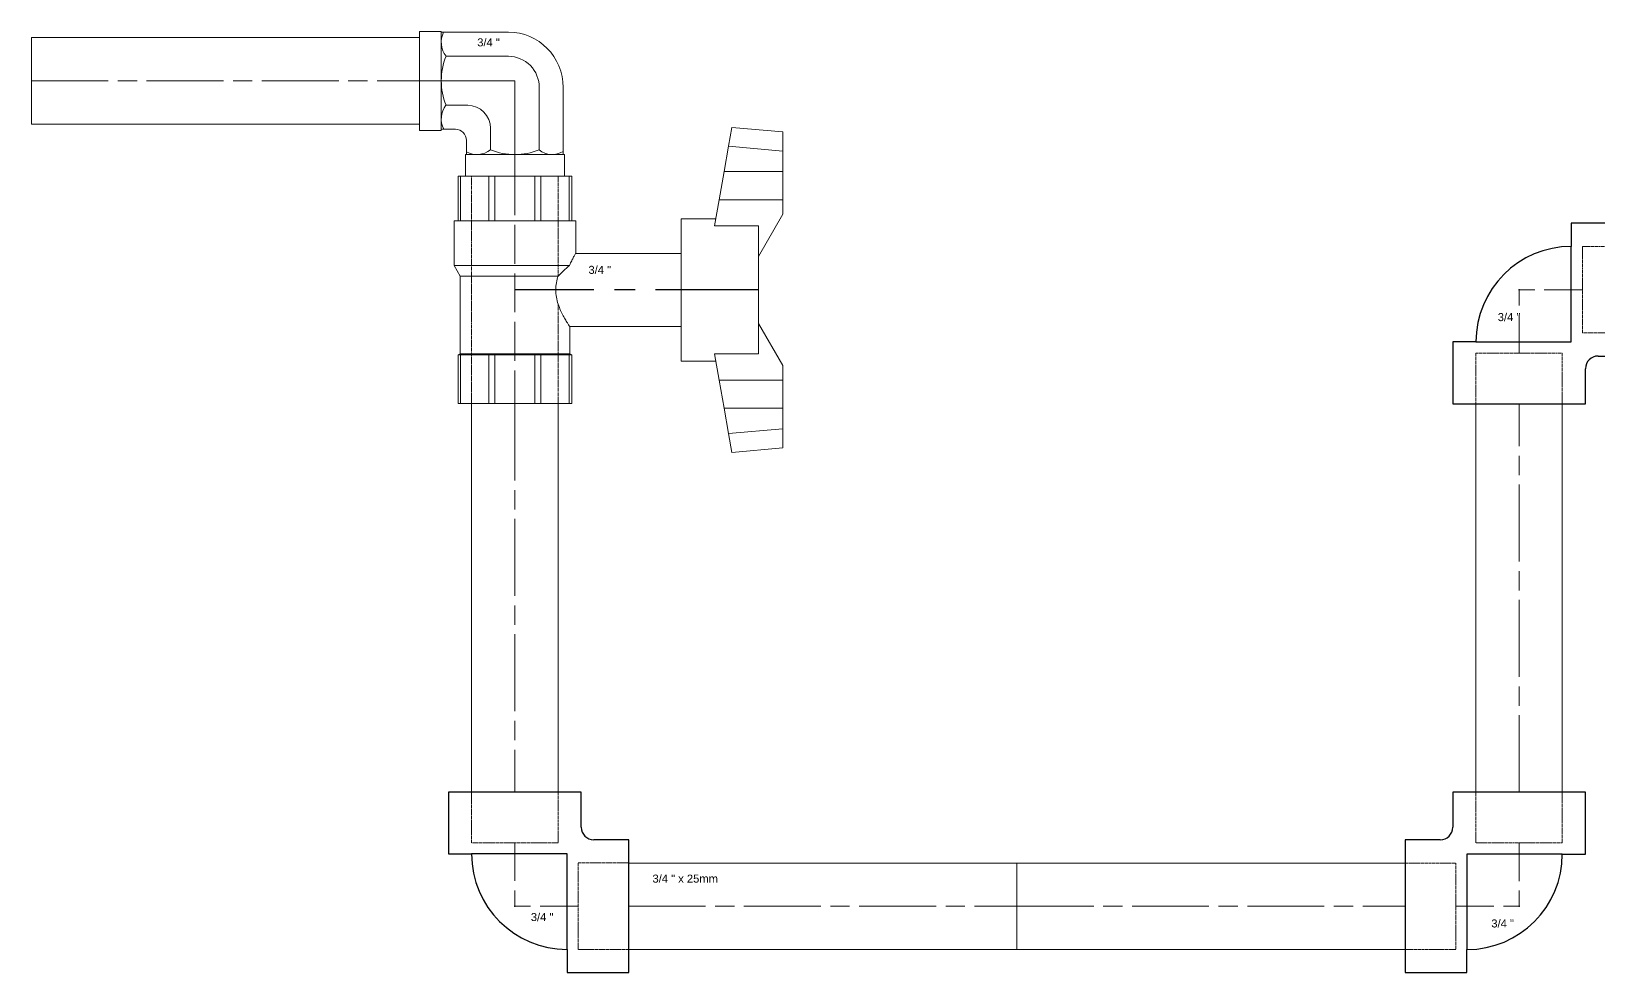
# Model space of a CAD drawing. Header units: millimetres. Extents: x 120 to 9893, y 17 to 2160.
# Drawn here: x 120 to 609.5, y 60 to 353.8 of the extents above; entities that cross this region are included whole.
import ezdxf

# ---------------------------------------------------------------- set-up
doc = ezdxf.new("R2010")
doc.units = ezdxf.units.MM
for name, pattern in [('ACAD_ISO02W100', [15, 12, -3]), ('ACAD_ISO08W100', [36, 24, -3, 6, -3]), ('CENTER', [50.8, 31.75, -6.35, 6.35, -6.35]), ('PHANTOM2', [1.25, 0.625, -0.125, 0.125, -0.125, 0.125, -0.125])]:
    doc.linetypes.add(name, pattern=pattern)
doc.layers.add('1', color=7, linetype='Continuous')
for name, color, linetype, lineweight in [('2', 8, 'PHANTOM2', 0), ('CENTER', 1, 'ACAD_ISO08W100', 0), ('RD0.25_CL', 1, 'CENTER', 25)]:
    doc.layers.add(name, color=color, linetype=linetype, lineweight=lineweight)
doc.layers.add('BANTU', color=8, linetype='ACAD_ISO02W100', lineweight=0, plot=False)
doc.styles.get("Standard").update_dxf_attribs({"font": 'arial.ttf'})

# ---------------------------------------------------------------- blocks, each defined once
blk = doc.blocks.new('3P4 PIPE')
at = {"layer": '1', "lineweight": 0}
blk.add_lwpolyline([(-121.27, 13.5), (0, 13.5), (0, -13.5), (-121.27, -13.5)], close=True, dxfattribs=at)
at = {"layer": 'CENTER', "lineweight": 0}
blk.add_line((-121.27, 0), (0, 0), dxfattribs=at)
blk = doc.blocks.new('3P4 STOP VALVE 1')
at = {"layer": '1', "linetype": 'ByBlock', "lineweight": -2, "extrusion": (-1, 3.06162e-16, 2.2309e-32)}
for p, q in [((-83.86, 82.73), (-85.24, 67.06)), ((-83.86, 82.73), (-77.96, 82.73)), ((-79.43, 66.03), (-77.96, 82.73)), ((-71.63, 82.73), (-77.96, 82.73)), ((-71.63, 82.73), (-71.63, 64.64)), ((-62.92, 82.73), (-71.63, 82.73)), ((-62.92, 63.09), (-62.92, 82.73)), ((-58.46, 82.73), (-62.92, 82.73)), ((-45.44, 75.21), (-58.46, 82.73)), ((-11.73, 82.73), (-24.76, 75.21)), ((-7.28, 82.73), (-11.73, 82.73)), ((-7.28, 82.73), (-7.28, 63.09)), ((1.43, 82.73), (-7.28, 82.73)), ((7.76, 82.73), (1.43, 82.73)), ((1.43, 64.64), (1.43, 82.73)), ((7.76, 82.73), (13.66, 82.73)), ((7.76, 82.73), (9.23, 66.03)), ((15.04, 67.06), (13.66, 82.73)), ((-15.35, 75.21), (-54.85, 75.21)), ((-54.85, 75.21), (-54.85, 61.66)), ((-15.35, 61.66), (-15.35, 75.21)), ((-79.43, 66.03), (-85.24, 67.06)), ((-79.43, 66.03), (-71.63, 64.64)), ((-71.63, 64.64), (-62.92, 63.09)), ((-62.92, 63.09), (-54.85, 61.66)), ((-15.35, 61.66), (-7.28, 63.09)), ((-7.28, 63.09), (1.43, 64.64)), ((1.43, 64.64), (9.23, 66.03)), ((15.04, 67.06), (9.23, 66.03)), ((-57.04, 51.39), (-57.04, 62.05)), ((-13.16, 51.39), (-13.16, 62.05)), ((-13.16, 51.39), (-57.04, 51.39)), ((-46.38, 18.8), (-46.38, 51.39)), ((-23.82, 16.94), (-23.82, 51.39)), ((-70.2, 17.55), (-70.2, 16.8)), ((-70.2, 17.55), (-56.41, 17.55)), ((-70.2, 16.8), (-70.2, 8.02)), ((-70.2, 16.8), (-56.41, 16.8)), ((-56.41, -18.8), (-56.41, 18.8)), ((-56.41, 18.8), (-46.38, 18.8)), ((-42.62, -18.8), (-42.62, 16.82)), ((-23.82, 16.94), (-15.33, 16.94)), ((-15.33, 16.94), (-15.04, 17.55)), ((-15.33, -16.94), (-15.33, 16.94)), ((-15.04, 17.55), (0, 17.55)), ((-15.04, 17.55), (-15.04, 16.8)), ((-15.04, 16.8), (0, 16.8)), ((-15.04, 16.8), (-15.04, 8.02)), ((0, 16.8), (0, 17.55)), ((0, 8.02), (0, 16.8)), ((-39.39, -16.94), (-39.39, 13.34)), ((-70.2, 8.02), (-70.2, 6.2)), ((-70.2, 8.02), (-56.41, 8.02)), ((-70.2, 6.2), (-70.2, -6.21)), ((-70.2, 6.2), (-56.41, 6.2)), ((-15.04, 8.02), (0, 8.02)), ((-15.04, 8.02), (-15.04, 6.2)), ((-15.04, 6.2), (0, 6.2)), ((-15.04, 6.2), (-15.04, 0.03)), ((0, 6.2), (0, 8.02)), ((0, -6.21), (0, 6.2)), ((-15.04, -0.03), (-15.04, 0.03)), ((-15.04, -0.03), (-15.04, -6.21)), ((-70.2, -6.21), (-70.2, -8.02)), ((-70.2, -6.21), (-56.41, -6.21)), ((-70.2, -8.02), (-70.2, -16.8)), ((-70.2, -8.02), (-56.41, -8.02)), ((-15.04, -6.21), (0, -6.21)), ((-15.04, -6.21), (-15.04, -8.02)), ((-15.04, -8.02), (0, -8.02)), ((-15.04, -8.02), (-15.04, -16.8)), ((0, -8.02), (0, -6.21)), ((0, -16.8), (0, -8.02)), ((-70.2, -16.8), (-70.2, -17.55)), ((-70.2, -16.8), (-56.41, -16.8)), ((-70.2, -17.55), (-56.41, -17.55)), ((-56.41, -18.8), (-42.62, -18.8)), ((-39.39, -16.94), (-42.62, -18.8)), ((-39.39, -16.94), (-15.33, -16.94)), ((-15.33, -16.94), (-15.04, -17.55)), ((-15.04, -16.8), (0, -16.8)), ((-15.04, -16.8), (-15.04, -17.55)), ((-15.04, -17.55), (0, -17.55)), ((0, -17.55), (0, -16.8))]:
    blk.add_line(p, q, dxfattribs=at)
at = {"layer": '1', "linetype": 'ByBlock', "lineweight": -2}
for points, knots in [([(-46.38, 18.8), (-46.38, 18.8), (-46.31, 18.76), (-46.01, 18.58), (-45.79, 18.45), (-45.21, 18.12), (-44.85, 17.92), (-44.03, 17.49), (-43.56, 17.26), (-42.93, 16.96), (-42.78, 16.89), (-42.62, 16.82)], [41.969733, 41.969733, 41.969733, 41.969733, 43.712812, 43.712812, 45.455891, 45.455891, 47.19897, 47.19897, 48.942049, 48.942049, 49.46474, 49.46474, 49.46474, 49.46474]), ([(-42.62, 16.82), (-42.09, 16.24), (-41.53, 15.63), (-40.44, 14.46), (-39.91, 13.89), (-39.39, 13.34)], [4.713222, 4.713222, 4.713222, 4.713222, 6.771201, 6.771201, 8.647063, 8.647063, 8.647063, 8.647063]), ([(-39.39, 13.34), (-38.73, 13.13), (-38.04, 12.95), (-36.59, 12.7), (-35.84, 12.63), (-35.1, 12.63), (-34.36, 12.63), (-33.6, 12.7), (-32.13, 12.95), (-31.4, 13.14), (-30.03, 13.6), (-29.37, 13.86), (-28.16, 14.4), (-27.61, 14.68), (-26.64, 15.2), (-26.18, 15.46), (-25.36, 15.95), (-25, 16.17), (-24.41, 16.54), (-24.19, 16.69), (-23.89, 16.89), (-23.82, 16.94), (-23.82, 16.94)], [-3.466653, -3.466653, -3.466653, -3.466653, -1.775194, -1.775194, 0, 0, 0, 1.775194, 1.775194, 3.550387, 3.550387, 5.325581, 5.325581, 7.100774, 7.100774, 8.856514, 8.856514, 10.612253, 10.612253, 12.367992, 12.367992, 14.123732, 14.123732, 14.123732, 14.123732])]:
    blk.add_open_spline(points, degree=3, knots=knots, dxfattribs=at)
at = {"layer": '2', "lineweight": 0}
for p, q in [((-70.2, 13.35), (-39.4, 13.35)), ((-30.78, 13.35), (0, 13.35)), ((0, -13.35), (-70.2, -13.35))]:
    blk.add_line(p, q, dxfattribs=at)
at = {"layer": 'BANTU', "lineweight": 0, "extrusion": (-1, 3.06162e-16, 2.2309e-32)}
blk.add_line((-70.2, 0), (0, 0), dxfattribs=at)
at = {"layer": 'RD0.25_CL'}
blk.add_line((-35.1, 75.21), (-35.1, 0), dxfattribs=at)
blk = doc.blocks.new('3P4 90 ELL SOCKOLET SIDE')
at = {"layer": '1'}
for p, q in [((-16.42, 20.87), (-35.85, 20.87)), ((-35.85, 20.87), (-35.85, -20.87)), ((-16.42, 13.6), (-16.42, 20.87)), ((-16.42, 13.6), (-16.42, -16.42)), ((-16.42, -16.42), (13.6, -16.42)), ((20.87, -16.42), (13.6, -16.42)), ((20.87, -35.85), (20.87, -16.42)), ((-35.85, -20.87), (-24.85, -20.87)), ((-20.87, -24.85), (-20.87, -35.85)), ((-20.87, -35.85), (20.87, -35.85))]:
    blk.add_line(p, q, dxfattribs=at)
for centre, radius in [((-16.42, -16.42), 30.02), ((-24.85, -24.85), 3.98)]:
    blk.add_arc(centre, radius, 0, 90, dxfattribs=at)
blk.add_point((0, 0), dxfattribs=at)
blk.add_point((0, 0), dxfattribs=at)
at = {"layer": '2', "lineweight": 0}
for p, q in [((-35.85, 13.6), (-19.93, 13.6)), ((-19.93, 13.6), (-19.93, -13.6)), ((-19.93, -13.6), (-35.85, -13.6)), ((-13.6, -35.85), (-13.6, -19.93)), ((-13.6, -19.93), (13.6, -19.93)), ((13.6, -19.93), (13.6, -35.85))]:
    blk.add_line(p, q, dxfattribs=at)
at = {"layer": 'BANTU', "lineweight": 0}
for p in [(-19.93, 0), (0, -19.93)]:
    blk.add_line(p, (0, 0), dxfattribs=at)

msp = doc.modelspace()

# ---------------------------------------------------------------- linework, layer by layer
at = {"color": 1, "linetype": 'CENTER', "lineweight": 9}
for p, q in [((241.49, 338.3), (271.02, 338.3)), ((271.02, 338.3), (271.02, 308.56))]:
    msp.add_line(p, q, dxfattribs=at)
at = {"lineweight": 9}
for p, q in [((249.51, 330.7), (256.23, 330.7)), ((248.04, 323.24), (252.45, 323.24)), ((263.41, 316.8), (263.41, 323.52)), ((255.95, 315.32), (255.95, 319.74))]:
    msp.add_line(p, q, dxfattribs=at)
for points in [[(248.04, 353.56), (269.02, 353.56), (269.02, 353.54)], [(286.13, 336.21), (286.13, 315.32)]]:
    msp.add_lwpolyline(points, dxfattribs=at)
msp.add_lwpolyline([(278.62, 316.8), (278.63, 336.21, 0.414914), (269.02, 345.97), (249.51, 345.97)], format="xyb", dxfattribs=at)
for centre, radius, start, end in [((256.17, 323.46), 7.24, 0.4507, 89.124), ((252.26, 319.55), 3.69, 2.9036, 87.0964)]:
    msp.add_arc(centre, radius, start, end, dxfattribs=at)
msp.add_open_spline([(269.02, 353.54), (278.46, 353.54), (286.13, 345.78), (286.13, 336.21)], degree=3, dxfattribs=at)
at = {"layer": '1', "lineweight": 0}
for points in [[(241.27, 353.76), (248.04, 353.76), (248.04, 322.85), (241.27, 322.85)], [(286.47, 308.56), (286.47, 315.32), (255.56, 315.32), (255.56, 308.56)]]:
    msp.add_lwpolyline(points, close=True, dxfattribs=at)
for centre, radius, start, end in [((255.32, 350.37), 7.28, 153.9906, 217.1365), ((268.53, 338.34), 20.49, 158.1226, 201.8774), ((255.02, 326.4), 6.99, 142.0552, 206.955), ((259.18, 322.12), 6.8, 241.6331, 308.4994), ((271.02, 335.66), 20.34, 248.038, 291.962), ((282.75, 321.75), 6.44, 230.2234, 301.6281)]:
    msp.add_arc(centre, radius, start, end, dxfattribs=at)

# ---------------------------------------------------------------- block references
for p in [(241.27, 338.3), (427.84, 80.7), (549.08, 80.7)]:
    msp.add_blockref('3P4 PIPE', p, dxfattribs=at)
for name, p, xscale, yscale, zscale, rotation in [('3P4 STOP VALVE 1', (271.02, 237.57), 1.011235955055739, 1.011235955055739, 1.011235955055739, 270), ('3P4 90 ELL SOCKOLET SIDE', (584.67, 273.14), 0.9925956609533363, 0.9925956609533363, 0.9925956609533363, 89.99999999999999), ('3P4 90 ELL SOCKOLET SIDE', (271.02, 80.72), 0.9925956609533363, 0.9925956609533363, 0.9925956609533363, 180), ('3P4 90 ELL SOCKOLET SIDE', (584.67, 80.7), 0.9925956609533363, 0.9925956609533363, 0.9925956609533363, 270)]:
    msp.add_blockref(name, p, dxfattribs=dict(at, xscale=xscale, yscale=yscale, zscale=zscale, rotation=rotation))
for p, rotation in [((271.02, 116.3), 270), ((584.67, 237.56), 90)]:
    msp.add_blockref('3P4 PIPE', p, dxfattribs=dict(at, rotation=rotation))

# ---------------------------------------------------------------- texts
at = {"char_height": 2.5, "attachment_point": 1}
for s, insert in [('\\fArial|b0|i0;3/4 "', (259.26, 351.58)), ('\\fArial|b0|i0;3/4 "', (294, 280.58)), ('\\fArial|b0|i0;3/4 "', (578, 265.83)), ('3/4 " x 25mm\\P', (314, 90.58)), ('\\fArial|b0|i0;3/4 "', (276, 78.58)), ('\\fArial|b0|i0;3/4 "', (576, 76.58))]:
    msp.add_mtext(s, dxfattribs=dict(at, insert=insert))

doc.saveas('drawing.dxf')
